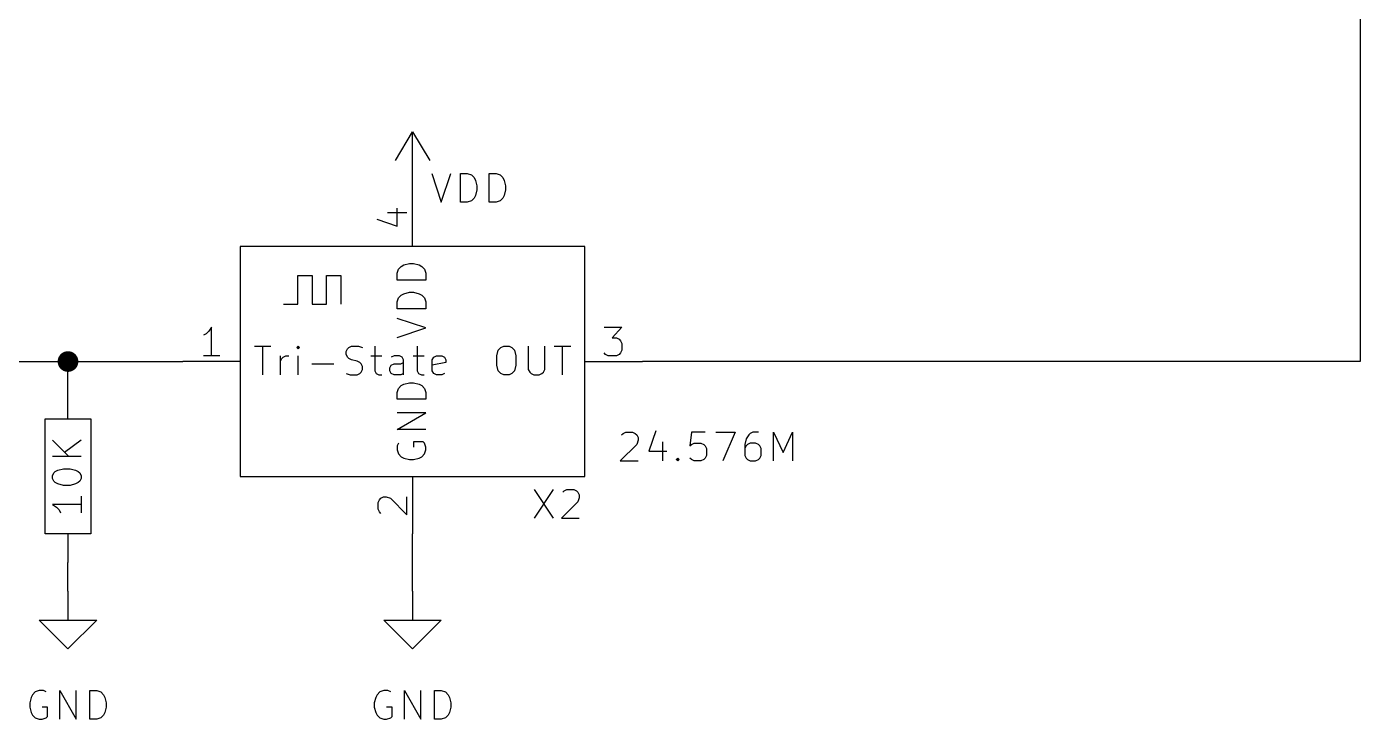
# Model space of a CAD drawing. Extents: x 0.4 to 11.3, y -7.9 to -0.4.
# Drawn here: x 7.778 to 10.1, y -5.173 to -3.967 of the extents above; entities that cross this region are included whole.
import ezdxf

# ---------------------------------------------------------------- set-up
doc = ezdxf.new("R2010")
doc.units = 0
doc.header["$MEASUREMENT"] = 0
for name, color, linetype in [('CYAN2', 4, 'CONTINUOUS'), ('GREEN3', 91, 'CONTINUOUS'), ('LYELLOW', 51, 'CONTINUOUS'), ('RED2', 1, 'CONTINUOUS'), ('RED3', 11, 'CONTINUOUS')]:
    doc.layers.add(name, color=color, linetype=linetype)

msp = doc.modelspace()

# ---------------------------------------------------------------- linework, layer by layer
at = {"layer": 'CYAN2', "linetype": 'CONTINUOUS'}
for p, q in [((8.4833, -4.2228), (8.5, -4.2728)), ((8.4833, -4.2228), (8.5, -4.2728)), ((8.5, -4.2728), (8.5167, -4.2228)), ((8.5, -4.2728), (8.5167, -4.2228)), ((8.5333, -4.2728), (8.5333, -4.2228)), ((8.5333, -4.2228), (8.5452, -4.2228)), ((8.5333, -4.2728), (8.5333, -4.2228)), ((8.5333, -4.2228), (8.5452, -4.2228)), ((8.5452, -4.2228), (8.5524, -4.2252)), ((8.5452, -4.2228), (8.5524, -4.2252)), ((8.5524, -4.2252), (8.5571, -4.2299)), ((8.5524, -4.2252), (8.5571, -4.2299)), ((8.5833, -4.2728), (8.5833, -4.2228)), ((8.5833, -4.2228), (8.5952, -4.2228)), ((8.5833, -4.2728), (8.5833, -4.2228)), ((8.5833, -4.2228), (8.5952, -4.2228)), ((8.5952, -4.2228), (8.6024, -4.2252)), ((8.5952, -4.2228), (8.6024, -4.2252)), ((8.6024, -4.2252), (8.6071, -4.2299)), ((8.6024, -4.2252), (8.6071, -4.2299)), ((8.5571, -4.2299), (8.5595, -4.2347)), ((8.5571, -4.2299), (8.5595, -4.2347)), ((8.5595, -4.2347), (8.5619, -4.2442)), ((8.5595, -4.2347), (8.5619, -4.2442)), ((8.5619, -4.2442), (8.5619, -4.2514)), ((8.5619, -4.2442), (8.5619, -4.2514)), ((8.6071, -4.2299), (8.6095, -4.2347)), ((8.6071, -4.2299), (8.6095, -4.2347)), ((8.6095, -4.2347), (8.6119, -4.2442)), ((8.6095, -4.2347), (8.6119, -4.2442)), ((8.6119, -4.2442), (8.6119, -4.2514)), ((8.6119, -4.2442), (8.6119, -4.2514)), ((8.5524, -4.2704), (8.5452, -4.2728)), ((8.5524, -4.2704), (8.5452, -4.2728)), ((8.5571, -4.2657), (8.5524, -4.2704)), ((8.5571, -4.2657), (8.5524, -4.2704)), ((8.5595, -4.2609), (8.5571, -4.2657)), ((8.5595, -4.2609), (8.5571, -4.2657)), ((8.5619, -4.2514), (8.5595, -4.2609)), ((8.5619, -4.2514), (8.5595, -4.2609)), ((8.6024, -4.2704), (8.5952, -4.2728)), ((8.6024, -4.2704), (8.5952, -4.2728)), ((8.6071, -4.2657), (8.6024, -4.2704)), ((8.6071, -4.2657), (8.6024, -4.2704)), ((8.6095, -4.2609), (8.6071, -4.2657)), ((8.6095, -4.2609), (8.6071, -4.2657)), ((8.6119, -4.2514), (8.6095, -4.2609)), ((8.6119, -4.2514), (8.6095, -4.2609)), ((8.5452, -4.2728), (8.5333, -4.2728)), ((8.5452, -4.2728), (8.5333, -4.2728)), ((8.5952, -4.2728), (8.5833, -4.2728)), ((8.5952, -4.2728), (8.5833, -4.2728)), ((8.4255, -4.389), (8.4303, -4.3843)), ((8.4255, -4.389), (8.4303, -4.3843)), ((8.4303, -4.3843), (8.435, -4.3819)), ((8.4303, -4.3843), (8.435, -4.3819)), ((8.435, -4.3819), (8.4446, -4.3795)), ((8.435, -4.3819), (8.4446, -4.3795)), ((8.4446, -4.3795), (8.4517, -4.3795)), ((8.4446, -4.3795), (8.4517, -4.3795)), ((8.4517, -4.3795), (8.4612, -4.3819)), ((8.4517, -4.3795), (8.4612, -4.3819)), ((8.4612, -4.3819), (8.466, -4.3843)), ((8.4612, -4.3819), (8.466, -4.3843)), ((8.466, -4.3843), (8.4708, -4.389)), ((8.466, -4.3843), (8.4708, -4.389)), ((8.4231, -4.3962), (8.4255, -4.389)), ((8.4231, -4.3962), (8.4255, -4.389)), ((8.4231, -4.4081), (8.4231, -4.3962)), ((8.4231, -4.4081), (8.4231, -4.3962)), ((8.4731, -4.4081), (8.4231, -4.4081)), ((8.4731, -4.4081), (8.4231, -4.4081)), ((8.4708, -4.389), (8.4731, -4.3962)), ((8.4708, -4.389), (8.4731, -4.3962)), ((8.4731, -4.3962), (8.4731, -4.4081)), ((8.4731, -4.3962), (8.4731, -4.4081)), ((8.4255, -4.439), (8.4303, -4.4343)), ((8.4255, -4.439), (8.4303, -4.4343)), ((8.4303, -4.4343), (8.435, -4.4319)), ((8.4303, -4.4343), (8.435, -4.4319)), ((8.435, -4.4319), (8.4446, -4.4295)), ((8.435, -4.4319), (8.4446, -4.4295)), ((8.4446, -4.4295), (8.4517, -4.4295)), ((8.4446, -4.4295), (8.4517, -4.4295)), ((8.4517, -4.4295), (8.4612, -4.4319)), ((8.4517, -4.4295), (8.4612, -4.4319)), ((8.4612, -4.4319), (8.466, -4.4343)), ((8.4612, -4.4319), (8.466, -4.4343)), ((8.466, -4.4343), (8.4708, -4.439)), ((8.466, -4.4343), (8.4708, -4.439)), ((8.4231, -4.4462), (8.4255, -4.439)), ((8.4231, -4.4462), (8.4255, -4.439)), ((8.4231, -4.4581), (8.4231, -4.4462)), ((8.4231, -4.4581), (8.4231, -4.4462)), ((8.4731, -4.4581), (8.4231, -4.4581)), ((8.4731, -4.4581), (8.4231, -4.4581)), ((8.4708, -4.439), (8.4731, -4.4462)), ((8.4708, -4.439), (8.4731, -4.4462)), ((8.4731, -4.4462), (8.4731, -4.4581)), ((8.4731, -4.4462), (8.4731, -4.4581)), ((8.4731, -4.4914), (8.4231, -4.4748)), ((8.4731, -4.4914), (8.4231, -4.4748)), ((8.4231, -4.5081), (8.4731, -4.4914)), ((8.4231, -4.5081), (8.4731, -4.4914)), ((8.1748, -4.5231), (8.2033, -4.5231)), ((8.1748, -4.5231), (8.2033, -4.5231)), ((8.189, -4.5731), (8.189, -4.5231)), ((8.189, -4.5731), (8.189, -4.5231)), ((8.2509, -4.5231), (8.2486, -4.5255)), ((8.2509, -4.5231), (8.2486, -4.5255)), ((8.2486, -4.5255), (8.2509, -4.5279)), ((8.2486, -4.5255), (8.2509, -4.5279)), ((8.2533, -4.5255), (8.2509, -4.5231)), ((8.2509, -4.5231), (8.2509, -4.5279)), ((8.2533, -4.5255), (8.2509, -4.5231)), ((8.2509, -4.5231), (8.2509, -4.5279)), ((8.2509, -4.5279), (8.2533, -4.5255)), ((8.2509, -4.5279), (8.2533, -4.5255)), ((8.3367, -4.5279), (8.339, -4.5255)), ((8.3367, -4.5279), (8.339, -4.5255)), ((8.339, -4.5255), (8.3438, -4.5231)), ((8.339, -4.5255), (8.3438, -4.5231)), ((8.3438, -4.5231), (8.3557, -4.5231)), ((8.3438, -4.5231), (8.3557, -4.5231)), ((8.3557, -4.5231), (8.3629, -4.5255)), ((8.3557, -4.5231), (8.3629, -4.5255)), ((8.3843, -4.5231), (8.3843, -4.566)), ((8.3843, -4.5231), (8.3843, -4.566)), ((8.4581, -4.5231), (8.4581, -4.566)), ((8.4581, -4.5231), (8.4581, -4.566)), ((8.599, -4.5303), (8.6038, -4.5255)), ((8.599, -4.5303), (8.6038, -4.5255)), ((8.6038, -4.5255), (8.6086, -4.5231)), ((8.6038, -4.5255), (8.6086, -4.5231)), ((8.6086, -4.5231), (8.6181, -4.5231)), ((8.6086, -4.5231), (8.6181, -4.5231)), ((8.6181, -4.5231), (8.6229, -4.5255)), ((8.6181, -4.5231), (8.6229, -4.5255)), ((8.6229, -4.5255), (8.6276, -4.5303)), ((8.6229, -4.5255), (8.6276, -4.5303)), ((8.6514, -4.5231), (8.6514, -4.5636)), ((8.6514, -4.5231), (8.6514, -4.5636)), ((8.68, -4.5636), (8.68, -4.5231)), ((8.68, -4.5636), (8.68, -4.5231)), ((8.6967, -4.5231), (8.7252, -4.5231)), ((8.6967, -4.5231), (8.7252, -4.5231)), ((8.711, -4.5731), (8.711, -4.5231)), ((8.711, -4.5731), (8.711, -4.5231)), ((8.22, -4.5731), (8.22, -4.5398)), ((8.22, -4.5731), (8.22, -4.5398)), ((8.22, -4.5493), (8.2224, -4.5446)), ((8.22, -4.5493), (8.2224, -4.5446)), ((8.2224, -4.5446), (8.2248, -4.5422)), ((8.2224, -4.5446), (8.2248, -4.5422)), ((8.2248, -4.5422), (8.2295, -4.5398)), ((8.2248, -4.5422), (8.2295, -4.5398)), ((8.2295, -4.5398), (8.2343, -4.5398)), ((8.2295, -4.5398), (8.2343, -4.5398)), ((8.2509, -4.5731), (8.2509, -4.5398)), ((8.2509, -4.5731), (8.2509, -4.5398)), ((8.3343, -4.5327), (8.3367, -4.5279)), ((8.3343, -4.5327), (8.3367, -4.5279)), ((8.3343, -4.5374), (8.3343, -4.5327)), ((8.3343, -4.5374), (8.3343, -4.5327)), ((8.3367, -4.5422), (8.3343, -4.5374)), ((8.3367, -4.5422), (8.3343, -4.5374)), ((8.339, -4.5446), (8.3367, -4.5422)), ((8.339, -4.5446), (8.3367, -4.5422)), ((8.3438, -4.5469), (8.339, -4.5446)), ((8.3438, -4.5469), (8.339, -4.5446)), ((8.3533, -4.5493), (8.3438, -4.5469)), ((8.3533, -4.5493), (8.3438, -4.5469)), ((8.3581, -4.5517), (8.3533, -4.5493)), ((8.3581, -4.5517), (8.3533, -4.5493)), ((8.3771, -4.5398), (8.3962, -4.5398)), ((8.3771, -4.5398), (8.3962, -4.5398)), ((8.4176, -4.5398), (8.4129, -4.5422)), ((8.4176, -4.5398), (8.4129, -4.5422)), ((8.4271, -4.5398), (8.4176, -4.5398)), ((8.4271, -4.5398), (8.4176, -4.5398)), ((8.4319, -4.5422), (8.4271, -4.5398)), ((8.4319, -4.5422), (8.4271, -4.5398)), ((8.4343, -4.5469), (8.4319, -4.5422)), ((8.4343, -4.5469), (8.4319, -4.5422)), ((8.4343, -4.5731), (8.4343, -4.5469)), ((8.4343, -4.5731), (8.4343, -4.5469)), ((8.4509, -4.5398), (8.47, -4.5398)), ((8.4509, -4.5398), (8.47, -4.5398)), ((8.4843, -4.5469), (8.4867, -4.5422)), ((8.4843, -4.5469), (8.4867, -4.5422)), ((8.4843, -4.566), (8.4843, -4.5469)), ((8.4843, -4.566), (8.4843, -4.5469)), ((8.4867, -4.5422), (8.4914, -4.5398)), ((8.4867, -4.5422), (8.4914, -4.5398)), ((8.4914, -4.5398), (8.5009, -4.5398)), ((8.4914, -4.5398), (8.5009, -4.5398)), ((8.5009, -4.5398), (8.5057, -4.5422)), ((8.5009, -4.5398), (8.5057, -4.5422)), ((8.5057, -4.5422), (8.5081, -4.5469)), ((8.5057, -4.5422), (8.5081, -4.5469)), ((8.5081, -4.5469), (8.5081, -4.5517)), ((8.5081, -4.5469), (8.5081, -4.5517)), ((8.5967, -4.5398), (8.599, -4.5303)), ((8.5967, -4.5398), (8.599, -4.5303)), ((8.5967, -4.5565), (8.5967, -4.5398)), ((8.5967, -4.5565), (8.5967, -4.5398)), ((8.6276, -4.5303), (8.63, -4.5398)), ((8.6276, -4.5303), (8.63, -4.5398)), ((8.63, -4.5398), (8.63, -4.5565)), ((8.63, -4.5398), (8.63, -4.5565)), ((8.2748, -4.5541), (8.3129, -4.5541)), ((8.2748, -4.5541), (8.3129, -4.5541)), ((8.3343, -4.5708), (8.3414, -4.5731)), ((8.3343, -4.5708), (8.3414, -4.5731)), ((8.3414, -4.5731), (8.3533, -4.5731)), ((8.3414, -4.5731), (8.3533, -4.5731)), ((8.3533, -4.5731), (8.3581, -4.5708)), ((8.3533, -4.5731), (8.3581, -4.5708)), ((8.3605, -4.5541), (8.3581, -4.5517)), ((8.3605, -4.5541), (8.3581, -4.5517)), ((8.3581, -4.5708), (8.3605, -4.5684)), ((8.3581, -4.5708), (8.3605, -4.5684)), ((8.3629, -4.5588), (8.3605, -4.5541)), ((8.3629, -4.5588), (8.3605, -4.5541)), ((8.3605, -4.5684), (8.3629, -4.5636)), ((8.3605, -4.5684), (8.3629, -4.5636)), ((8.3629, -4.5636), (8.3629, -4.5588)), ((8.3629, -4.5636), (8.3629, -4.5588)), ((8.3843, -4.566), (8.3867, -4.5708)), ((8.3843, -4.566), (8.3867, -4.5708)), ((8.3867, -4.5708), (8.3914, -4.5731)), ((8.3867, -4.5708), (8.3914, -4.5731)), ((8.3914, -4.5731), (8.3962, -4.5731)), ((8.3914, -4.5731), (8.3962, -4.5731)), ((8.4105, -4.5612), (8.4129, -4.5565)), ((8.4105, -4.5612), (8.4129, -4.5565)), ((8.4105, -4.566), (8.4105, -4.5612)), ((8.4105, -4.566), (8.4105, -4.5612)), ((8.4129, -4.5708), (8.4105, -4.566)), ((8.4129, -4.5708), (8.4105, -4.566)), ((8.4129, -4.5565), (8.4176, -4.5541)), ((8.4129, -4.5565), (8.4176, -4.5541)), ((8.4176, -4.5731), (8.4129, -4.5708)), ((8.4176, -4.5731), (8.4129, -4.5708)), ((8.4176, -4.5541), (8.4295, -4.5541)), ((8.4176, -4.5541), (8.4295, -4.5541)), ((8.4295, -4.5731), (8.4176, -4.5731)), ((8.4295, -4.5731), (8.4176, -4.5731)), ((8.4295, -4.5541), (8.4343, -4.5517)), ((8.4295, -4.5541), (8.4343, -4.5517)), ((8.4343, -4.5708), (8.4295, -4.5731)), ((8.4343, -4.5708), (8.4295, -4.5731)), ((8.4581, -4.566), (8.4605, -4.5708)), ((8.4581, -4.566), (8.4605, -4.5708)), ((8.4605, -4.5708), (8.4652, -4.5731)), ((8.4605, -4.5708), (8.4652, -4.5731)), ((8.4652, -4.5731), (8.47, -4.5731)), ((8.4652, -4.5731), (8.47, -4.5731)), ((8.5081, -4.5517), (8.4843, -4.5565)), ((8.5081, -4.5517), (8.4843, -4.5565)), ((8.4867, -4.5708), (8.4843, -4.566)), ((8.4867, -4.5708), (8.4843, -4.566)), ((8.4914, -4.5731), (8.4867, -4.5708)), ((8.4914, -4.5731), (8.4867, -4.5708)), ((8.5009, -4.5731), (8.4914, -4.5731)), ((8.5009, -4.5731), (8.4914, -4.5731)), ((8.5057, -4.5708), (8.5009, -4.5731)), ((8.5057, -4.5708), (8.5009, -4.5731)), ((8.599, -4.566), (8.5967, -4.5565)), ((8.599, -4.566), (8.5967, -4.5565)), ((8.6038, -4.5708), (8.599, -4.566)), ((8.6038, -4.5708), (8.599, -4.566)), ((8.6086, -4.5731), (8.6038, -4.5708)), ((8.6086, -4.5731), (8.6038, -4.5708)), ((8.6181, -4.5731), (8.6086, -4.5731)), ((8.6181, -4.5731), (8.6086, -4.5731)), ((8.6229, -4.5708), (8.6181, -4.5731)), ((8.6229, -4.5708), (8.6181, -4.5731)), ((8.6276, -4.566), (8.6229, -4.5708)), ((8.6276, -4.566), (8.6229, -4.5708)), ((8.63, -4.5565), (8.6276, -4.566)), ((8.63, -4.5565), (8.6276, -4.566)), ((8.6514, -4.5636), (8.6538, -4.5684)), ((8.6514, -4.5636), (8.6538, -4.5684)), ((8.6538, -4.5684), (8.6562, -4.5708)), ((8.6538, -4.5684), (8.6562, -4.5708)), ((8.6562, -4.5708), (8.6609, -4.5731)), ((8.6562, -4.5708), (8.6609, -4.5731)), ((8.6609, -4.5731), (8.6705, -4.5731)), ((8.6609, -4.5731), (8.6705, -4.5731)), ((8.6705, -4.5731), (8.6752, -4.5708)), ((8.6705, -4.5731), (8.6752, -4.5708)), ((8.6752, -4.5708), (8.6776, -4.5684)), ((8.6752, -4.5708), (8.6776, -4.5684)), ((8.6776, -4.5684), (8.68, -4.5636)), ((8.6776, -4.5684), (8.68, -4.5636)), ((8.4231, -4.6038), (8.4255, -4.5967)), ((8.4231, -4.6038), (8.4255, -4.5967)), ((8.4255, -4.5967), (8.4303, -4.5919)), ((8.4255, -4.5967), (8.4303, -4.5919)), ((8.4303, -4.5919), (8.435, -4.5895)), ((8.4303, -4.5919), (8.435, -4.5895)), ((8.435, -4.5895), (8.4446, -4.5871)), ((8.435, -4.5895), (8.4446, -4.5871)), ((8.4446, -4.5871), (8.4517, -4.5871)), ((8.4446, -4.5871), (8.4517, -4.5871)), ((8.4517, -4.5871), (8.4612, -4.5895)), ((8.4517, -4.5871), (8.4612, -4.5895)), ((8.4612, -4.5895), (8.466, -4.5919)), ((8.4612, -4.5895), (8.466, -4.5919)), ((8.466, -4.5919), (8.4708, -4.5967)), ((8.466, -4.5919), (8.4708, -4.5967)), ((8.4708, -4.5967), (8.4731, -4.6038)), ((8.4708, -4.5967), (8.4731, -4.6038)), ((8.4231, -4.6157), (8.4231, -4.6038)), ((8.4231, -4.6157), (8.4231, -4.6038)), ((8.4731, -4.6157), (8.4231, -4.6157)), ((8.4731, -4.6157), (8.4231, -4.6157)), ((8.4731, -4.6038), (8.4731, -4.6157)), ((8.4731, -4.6038), (8.4731, -4.6157)), ((8.4231, -4.6681), (8.4731, -4.6395)), ((8.4731, -4.6395), (8.4231, -4.6395)), ((8.4231, -4.6681), (8.4731, -4.6395)), ((8.4731, -4.6395), (8.4231, -4.6395)), ((7.8228, -4.6869), (7.8514, -4.7155)), ((7.8728, -4.6869), (7.8442, -4.7083)), ((8.4731, -4.6681), (8.4231, -4.6681)), ((8.4731, -4.6681), (8.4231, -4.6681)), ((8.4684, -4.6895), (8.4517, -4.6895)), ((8.4517, -4.6895), (8.4517, -4.699)), ((8.4684, -4.6895), (8.4517, -4.6895)), ((8.4517, -4.6895), (8.4517, -4.699)), ((8.4708, -4.6919), (8.4684, -4.6895)), ((8.4708, -4.6919), (8.4684, -4.6895)), ((8.8139, -4.6776), (8.8163, -4.6752)), ((8.8139, -4.6776), (8.8163, -4.6752)), ((8.8163, -4.6752), (8.821, -4.6728)), ((8.8163, -4.6752), (8.821, -4.6728)), ((8.821, -4.6728), (8.8329, -4.6728)), ((8.821, -4.6728), (8.8329, -4.6728)), ((8.8329, -4.6728), (8.8377, -4.6752)), ((8.8329, -4.6728), (8.8377, -4.6752)), ((8.8377, -4.6752), (8.8401, -4.6776)), ((8.8377, -4.6752), (8.8401, -4.6776)), ((8.8401, -4.6776), (8.8425, -4.6823)), ((8.8401, -4.6776), (8.8425, -4.6823)), ((8.8425, -4.6871), (8.8401, -4.6942)), ((8.8425, -4.6871), (8.8401, -4.6942)), ((8.8425, -4.6823), (8.8425, -4.6871)), ((8.8425, -4.6823), (8.8425, -4.6871)), ((8.8734, -4.6704), (8.8615, -4.7061)), ((8.8734, -4.6704), (8.8615, -4.7061)), ((8.8853, -4.6895), (8.8853, -4.7228)), ((8.8853, -4.6895), (8.8853, -4.7228)), ((8.9353, -4.6728), (8.9329, -4.6966)), ((8.9353, -4.6728), (8.9329, -4.6966)), ((8.9591, -4.6728), (8.9353, -4.6728)), ((8.9591, -4.6728), (8.9353, -4.6728)), ((8.9782, -4.6728), (9.0115, -4.6728)), ((8.9782, -4.6728), (9.0115, -4.6728)), ((9.0115, -4.6728), (8.9901, -4.7228)), ((9.0115, -4.6728), (8.9901, -4.7228)), ((9.0306, -4.6847), (9.0282, -4.6942)), ((9.0306, -4.6847), (9.0282, -4.6942)), ((9.0353, -4.6776), (9.0306, -4.6847)), ((9.0353, -4.6776), (9.0306, -4.6847)), ((9.0377, -4.6752), (9.0353, -4.6776)), ((9.0377, -4.6752), (9.0353, -4.6776)), ((9.0425, -4.6728), (9.0377, -4.6752)), ((9.0425, -4.6728), (9.0377, -4.6752)), ((9.052, -4.6728), (9.0425, -4.6728)), ((9.052, -4.6728), (9.0425, -4.6728)), ((9.0782, -4.7228), (9.0782, -4.6728)), ((9.0782, -4.6728), (9.0949, -4.7085)), ((9.0782, -4.7228), (9.0782, -4.6728)), ((9.0782, -4.6728), (9.0949, -4.7085)), ((9.0949, -4.7085), (9.1115, -4.6728)), ((9.0949, -4.7085), (9.1115, -4.6728)), ((9.1115, -4.6728), (9.1115, -4.7228)), ((9.1115, -4.6728), (9.1115, -4.7228)), ((8.4255, -4.6919), (8.4231, -4.6967)), ((8.4255, -4.6919), (8.4231, -4.6967)), ((8.4231, -4.6967), (8.4231, -4.7038)), ((8.4231, -4.6967), (8.4231, -4.7038)), ((8.4231, -4.7038), (8.4255, -4.7109)), ((8.4231, -4.7038), (8.4255, -4.7109)), ((8.4255, -4.7109), (8.4303, -4.7157)), ((8.4255, -4.7109), (8.4303, -4.7157)), ((8.466, -4.7157), (8.4708, -4.7109)), ((8.466, -4.7157), (8.4708, -4.7109)), ((8.4731, -4.699), (8.4708, -4.6919)), ((8.4731, -4.699), (8.4708, -4.6919)), ((8.4708, -4.7109), (8.4731, -4.7038)), ((8.4708, -4.7109), (8.4731, -4.7038)), ((8.4731, -4.7038), (8.4731, -4.699)), ((8.4731, -4.7038), (8.4731, -4.699)), ((8.8401, -4.6942), (8.8115, -4.7228)), ((8.8401, -4.6942), (8.8115, -4.7228)), ((8.8615, -4.7061), (8.8925, -4.7061)), ((8.8615, -4.7061), (8.8925, -4.7061)), ((8.9329, -4.6966), (8.9353, -4.6942)), ((8.9329, -4.6966), (8.9353, -4.6942)), ((8.9353, -4.6942), (8.9401, -4.6919)), ((8.9353, -4.6942), (8.9401, -4.6919)), ((8.9401, -4.6919), (8.952, -4.6919)), ((8.9401, -4.6919), (8.952, -4.6919)), ((8.952, -4.6919), (8.9568, -4.6942)), ((8.952, -4.6919), (8.9568, -4.6942)), ((8.9568, -4.6942), (8.9591, -4.6966)), ((8.9568, -4.6942), (8.9591, -4.6966)), ((8.9591, -4.6966), (8.9615, -4.7014)), ((8.9591, -4.6966), (8.9615, -4.7014)), ((8.9615, -4.7133), (8.9591, -4.718)), ((8.9615, -4.7133), (8.9591, -4.718)), ((8.9615, -4.7014), (8.9615, -4.7133)), ((8.9615, -4.7014), (8.9615, -4.7133)), ((9.0282, -4.6942), (9.0282, -4.7133)), ((9.0282, -4.6942), (9.0282, -4.7133)), ((9.0306, -4.6966), (9.0282, -4.7014)), ((9.0306, -4.6966), (9.0282, -4.7014)), ((9.0282, -4.7133), (9.0306, -4.718)), ((9.0282, -4.7133), (9.0306, -4.718)), ((9.0329, -4.6942), (9.0306, -4.6966)), ((9.0329, -4.6942), (9.0306, -4.6966)), ((9.0377, -4.6919), (9.0329, -4.6942)), ((9.0377, -4.6919), (9.0329, -4.6942)), ((9.0472, -4.6919), (9.0377, -4.6919)), ((9.0472, -4.6919), (9.0377, -4.6919)), ((9.052, -4.6942), (9.0472, -4.6919)), ((9.052, -4.6942), (9.0472, -4.6919)), ((9.0544, -4.6966), (9.052, -4.6942)), ((9.0544, -4.6966), (9.052, -4.6942)), ((9.0568, -4.7014), (9.0544, -4.6966)), ((9.0568, -4.7014), (9.0544, -4.6966)), ((9.0544, -4.718), (9.0568, -4.7133)), ((9.0544, -4.718), (9.0568, -4.7133)), ((9.0568, -4.7133), (9.0568, -4.7014)), ((9.0568, -4.7133), (9.0568, -4.7014)), ((7.8728, -4.7155), (7.8228, -4.7155)), ((8.4303, -4.7157), (8.435, -4.7181)), ((8.4303, -4.7157), (8.435, -4.7181)), ((8.435, -4.7181), (8.4446, -4.7205)), ((8.435, -4.7181), (8.4446, -4.7205)), ((8.4446, -4.7205), (8.4517, -4.7205)), ((8.4446, -4.7205), (8.4517, -4.7205)), ((8.4517, -4.7205), (8.4612, -4.7181)), ((8.4517, -4.7205), (8.4612, -4.7181)), ((8.4612, -4.7181), (8.466, -4.7157)), ((8.4612, -4.7181), (8.466, -4.7157)), ((8.8115, -4.7228), (8.8425, -4.7228)), ((8.8115, -4.7228), (8.8425, -4.7228)), ((8.9091, -4.7204), (8.9115, -4.718)), ((8.9091, -4.7204), (8.9115, -4.718)), ((8.9115, -4.7228), (8.9091, -4.7204)), ((8.9115, -4.7228), (8.9091, -4.7204)), ((8.9115, -4.718), (8.9139, -4.7204)), ((8.9115, -4.718), (8.9115, -4.7228)), ((8.9115, -4.718), (8.9139, -4.7204)), ((8.9115, -4.718), (8.9115, -4.7228)), ((8.9139, -4.7204), (8.9115, -4.7228)), ((8.9139, -4.7204), (8.9115, -4.7228)), ((8.9353, -4.7204), (8.9329, -4.718)), ((8.9353, -4.7204), (8.9329, -4.718)), ((8.9401, -4.7228), (8.9353, -4.7204)), ((8.9401, -4.7228), (8.9353, -4.7204)), ((8.952, -4.7228), (8.9401, -4.7228)), ((8.952, -4.7228), (8.9401, -4.7228)), ((8.9568, -4.7204), (8.952, -4.7228)), ((8.9568, -4.7204), (8.952, -4.7228)), ((8.9591, -4.718), (8.9568, -4.7204)), ((8.9591, -4.718), (8.9568, -4.7204)), ((9.0306, -4.718), (9.0329, -4.7204)), ((9.0306, -4.718), (9.0329, -4.7204)), ((9.0329, -4.7204), (9.0377, -4.7228)), ((9.0329, -4.7204), (9.0377, -4.7228)), ((9.0377, -4.7228), (9.0472, -4.7228)), ((9.0377, -4.7228), (9.0472, -4.7228)), ((9.0472, -4.7228), (9.052, -4.7204)), ((9.0472, -4.7228), (9.052, -4.7204)), ((9.052, -4.7204), (9.0544, -4.718)), ((9.052, -4.7204), (9.0544, -4.718)), ((7.8228, -4.7488), (7.8252, -4.744)), ((7.8228, -4.7536), (7.8228, -4.7488)), ((7.8252, -4.7583), (7.8228, -4.7536)), ((7.8252, -4.744), (7.8276, -4.7417)), ((7.8276, -4.7607), (7.8252, -4.7583)), ((7.8276, -4.7417), (7.8323, -4.7393)), ((7.8323, -4.7393), (7.8419, -4.7369)), ((7.8419, -4.7369), (7.8538, -4.7369)), ((7.8538, -4.7369), (7.8633, -4.7393)), ((7.8633, -4.7393), (7.868, -4.7417)), ((7.868, -4.7417), (7.8704, -4.744)), ((7.8704, -4.7583), (7.868, -4.7607)), ((7.8704, -4.744), (7.8728, -4.7488)), ((7.8728, -4.7536), (7.8704, -4.7583)), ((7.8728, -4.7488), (7.8728, -4.7536)), ((7.8323, -4.7631), (7.8276, -4.7607)), ((7.8419, -4.7655), (7.8323, -4.7631)), ((7.8538, -4.7655), (7.8419, -4.7655)), ((7.8633, -4.7631), (7.8538, -4.7655)), ((7.868, -4.7607), (7.8633, -4.7631)), ((8.6615, -4.7728), (8.6949, -4.8228)), ((8.6949, -4.7728), (8.6615, -4.8228)), ((8.6615, -4.7728), (8.6949, -4.8228)), ((8.6949, -4.7728), (8.6615, -4.8228)), ((8.7115, -4.7776), (8.7139, -4.7752)), ((8.7115, -4.7776), (8.7139, -4.7752)), ((8.7139, -4.7752), (8.7187, -4.7728)), ((8.7139, -4.7752), (8.7187, -4.7728)), ((8.7187, -4.7728), (8.7306, -4.7728)), ((8.7187, -4.7728), (8.7306, -4.7728)), ((8.7306, -4.7728), (8.7353, -4.7752)), ((8.7306, -4.7728), (8.7353, -4.7752)), ((8.7353, -4.7752), (8.7377, -4.7776)), ((8.7353, -4.7752), (8.7377, -4.7776)), ((8.7377, -4.7776), (8.7401, -4.7823)), ((8.7377, -4.7776), (8.7401, -4.7823)), ((8.7401, -4.7823), (8.7401, -4.7871)), ((8.7401, -4.7823), (8.7401, -4.7871)), ((7.8728, -4.7988), (7.8228, -4.7988)), ((7.8228, -4.7988), (7.8299, -4.8036)), ((7.8299, -4.8036), (7.8347, -4.8083)), ((7.8728, -4.7845), (7.8728, -4.8131)), ((8.7377, -4.7942), (8.7091, -4.8228)), ((8.7377, -4.7942), (8.7091, -4.8228)), ((8.7401, -4.7871), (8.7377, -4.7942)), ((8.7401, -4.7871), (8.7377, -4.7942)), ((7.8347, -4.8083), (7.8371, -4.8131)), ((8.7091, -4.8228), (8.7401, -4.8228)), ((8.7091, -4.8228), (8.7401, -4.8228)), ((7.7881, -5.1299), (7.7857, -5.1347)), ((7.7929, -5.1252), (7.7881, -5.1299)), ((7.8, -5.1228), (7.7929, -5.1252)), ((7.8071, -5.1228), (7.8, -5.1228)), ((7.8119, -5.1252), (7.8071, -5.1228)), ((7.8357, -5.1728), (7.8357, -5.1228)), ((7.8357, -5.1228), (7.8643, -5.1728)), ((7.8643, -5.1728), (7.8643, -5.1228)), ((7.8881, -5.1728), (7.8881, -5.1228)), ((7.8881, -5.1228), (7.9, -5.1228)), ((7.9, -5.1228), (7.9071, -5.1252)), ((7.9071, -5.1252), (7.9119, -5.1299)), ((7.9119, -5.1299), (7.9143, -5.1347)), ((8.3881, -5.1299), (8.3857, -5.1347)), ((8.3929, -5.1252), (8.3881, -5.1299)), ((8.4, -5.1228), (8.3929, -5.1252)), ((8.4071, -5.1228), (8.4, -5.1228)), ((8.4119, -5.1252), (8.4071, -5.1228)), ((8.4357, -5.1728), (8.4357, -5.1228)), ((8.4357, -5.1228), (8.4643, -5.1728)), ((8.4643, -5.1728), (8.4643, -5.1228)), ((8.4881, -5.1728), (8.4881, -5.1228)), ((8.4881, -5.1228), (8.5, -5.1228)), ((8.5, -5.1228), (8.5071, -5.1252)), ((8.5071, -5.1252), (8.5119, -5.1299)), ((8.5119, -5.1299), (8.5143, -5.1347)), ((7.7857, -5.1347), (7.7833, -5.1442)), ((7.7833, -5.1442), (7.7833, -5.1514)), ((7.7833, -5.1514), (7.7857, -5.1609)), ((7.8143, -5.1514), (7.8048, -5.1514)), ((7.8143, -5.168), (7.8143, -5.1514)), ((7.9143, -5.1347), (7.9167, -5.1442)), ((7.9167, -5.1514), (7.9143, -5.1609)), ((7.9167, -5.1442), (7.9167, -5.1514)), ((8.3857, -5.1347), (8.3833, -5.1442)), ((8.3833, -5.1442), (8.3833, -5.1514)), ((8.3833, -5.1514), (8.3857, -5.1609)), ((8.4143, -5.1514), (8.4048, -5.1514)), ((8.4143, -5.168), (8.4143, -5.1514)), ((8.5143, -5.1347), (8.5167, -5.1442)), ((8.5167, -5.1514), (8.5143, -5.1609)), ((8.5167, -5.1442), (8.5167, -5.1514)), ((7.7857, -5.1609), (7.7881, -5.1657)), ((7.7881, -5.1657), (7.7929, -5.1704)), ((7.7929, -5.1704), (7.8, -5.1728)), ((7.8, -5.1728), (7.8048, -5.1728)), ((7.8048, -5.1728), (7.8119, -5.1704)), ((7.8119, -5.1704), (7.8143, -5.168)), ((7.9, -5.1728), (7.8881, -5.1728)), ((7.9071, -5.1704), (7.9, -5.1728)), ((7.9119, -5.1657), (7.9071, -5.1704)), ((7.9143, -5.1609), (7.9119, -5.1657)), ((8.3857, -5.1609), (8.3881, -5.1657)), ((8.3881, -5.1657), (8.3929, -5.1704)), ((8.3929, -5.1704), (8.4, -5.1728)), ((8.4, -5.1728), (8.4048, -5.1728)), ((8.4048, -5.1728), (8.4119, -5.1704)), ((8.4119, -5.1704), (8.4143, -5.168)), ((8.5, -5.1728), (8.4881, -5.1728)), ((8.5071, -5.1704), (8.5, -5.1728)), ((8.5119, -5.1657), (8.5071, -5.1704)), ((8.5143, -5.1609), (8.5119, -5.1657))]:
    msp.add_line(p, q, dxfattribs=at)
at = {"layer": 'GREEN3', "linetype": 'CONTINUOUS'}
for p, q in [((10.1, -1.3), (10.1, -4.55)), ((5.85, -4.55), (7.85, -4.55)), ((7.85, -4.6), (7.85, -4.55)), ((7.85, -4.55), (8.05, -4.55)), ((10.1, -4.55), (8.85, -4.55)), ((8.45, -4.95), (8.45, -4.85)), ((7.85, -4.95), (7.85, -4.9))]:
    msp.add_line(p, q, dxfattribs=at)
at = {"layer": 'GREEN3', "const_width": 0.018}
msp.add_lwpolyline([(7.841, -4.55, 1), (7.859, -4.55, 1)], format="xyb", close=True, dxfattribs=at)
at = {"layer": 'LYELLOW', "linetype": 'CONTINUOUS'}
for p, q in [((8.15, -4.35), (8.15, -4.75)), ((8.75, -4.35), (8.15, -4.35)), ((8.75, -4.75), (8.75, -4.35)), ((8.15, -4.75), (8.75, -4.75))]:
    msp.add_line(p, q, dxfattribs=at)
at = {"layer": 'RED2', "linetype": 'CONTINUOUS'}
for p, q in [((8.42, -4.2), (8.45, -4.15)), ((8.45, -4.15), (8.48, -4.2)), ((8.45, -4.25), (8.45, -4.15)), ((8.45, -4.35), (8.45, -4.25)), ((8.45, -4.35), (8.45, -4.25)), ((8.15, -4.35), (8.15, -4.75)), ((8.75, -4.35), (8.15, -4.35)), ((8.75, -4.75), (8.75, -4.35)), ((8.25, -4.45), (8.25, -4.4)), ((8.25, -4.4), (8.275, -4.4)), ((8.275, -4.4), (8.275, -4.45)), ((8.3, -4.45), (8.3, -4.4)), ((8.3, -4.4), (8.325, -4.4)), ((8.325, -4.4), (8.325, -4.45)), ((8.225, -4.45), (8.25, -4.45)), ((8.275, -4.45), (8.3, -4.45)), ((8.15, -4.55), (8.05, -4.55)), ((8.15, -4.55), (8.05, -4.55)), ((8.75, -4.55), (8.85, -4.55)), ((8.75, -4.55), (8.85, -4.55)), ((7.85, -4.65), (7.85, -4.6)), ((7.81, -4.85), (7.81, -4.65)), ((7.81, -4.65), (7.89, -4.65)), ((7.89, -4.65), (7.89, -4.85)), ((8.15, -4.75), (8.75, -4.75)), ((8.45, -4.75), (8.45, -4.85)), ((8.45, -4.75), (8.45, -4.85)), ((7.89, -4.85), (7.81, -4.85)), ((7.85, -4.85), (7.85, -4.9)), ((7.85, -4.95), (7.85, -5)), ((8.45, -4.95), (8.45, -5)), ((7.85, -5.05), (7.8, -5)), ((7.8, -5), (7.85, -5)), ((7.85, -5), (7.9, -5)), ((7.9, -5), (7.85, -5.05)), ((8.45, -5.05), (8.4, -5)), ((8.4, -5), (8.45, -5)), ((8.45, -5), (8.5, -5)), ((8.5, -5), (8.45, -5.05))]:
    msp.add_line(p, q, dxfattribs=at)
at = {"layer": 'RED3', "linetype": 'CONTINUOUS'}
for p, q in [((8.4065, -4.2905), (8.4399, -4.2905)), ((8.4065, -4.2905), (8.4399, -4.2905)), ((8.4232, -4.3143), (8.4232, -4.2833)), ((8.4232, -4.3143), (8.4232, -4.2833)), ((8.3875, -4.3024), (8.4232, -4.3143)), ((8.3875, -4.3024), (8.4232, -4.3143)), ((8.0905, -4.5018), (8.0857, -4.5042)), ((8.0905, -4.5018), (8.0857, -4.5042)), ((8.0952, -4.497), (8.0905, -4.5018)), ((8.0952, -4.497), (8.0905, -4.5018)), ((8.1, -4.4899), (8.0952, -4.497)), ((8.1, -4.4899), (8.0952, -4.497)), ((8.1, -4.5399), (8.1, -4.4899)), ((8.1, -4.5399), (8.1, -4.4899)), ((8.7833, -4.4899), (8.8143, -4.4899)), ((8.7833, -4.4899), (8.8143, -4.4899)), ((8.8143, -4.4899), (8.7976, -4.5089)), ((8.8143, -4.4899), (8.7976, -4.5089)), ((8.7976, -4.5089), (8.8048, -4.5089)), ((8.7976, -4.5089), (8.8048, -4.5089)), ((8.8048, -4.5089), (8.8095, -4.5113)), ((8.8048, -4.5089), (8.8095, -4.5113)), ((8.8095, -4.5113), (8.8119, -4.5137)), ((8.8095, -4.5113), (8.8119, -4.5137)), ((8.8119, -4.5137), (8.8143, -4.5184)), ((8.8119, -4.5137), (8.8143, -4.5184)), ((8.8143, -4.5184), (8.8143, -4.5304)), ((8.8143, -4.5184), (8.8143, -4.5304)), ((8.1143, -4.5399), (8.0857, -4.5399)), ((8.1143, -4.5399), (8.0857, -4.5399)), ((8.7857, -4.5375), (8.7833, -4.5351)), ((8.7857, -4.5375), (8.7833, -4.5351)), ((8.7905, -4.5399), (8.7857, -4.5375)), ((8.7905, -4.5399), (8.7857, -4.5375)), ((8.8048, -4.5399), (8.7905, -4.5399)), ((8.8048, -4.5399), (8.7905, -4.5399)), ((8.8095, -4.5375), (8.8048, -4.5399)), ((8.8095, -4.5375), (8.8048, -4.5399)), ((8.8119, -4.5351), (8.8095, -4.5375)), ((8.8119, -4.5351), (8.8095, -4.5375)), ((8.8143, -4.5304), (8.8119, -4.5351)), ((8.8143, -4.5304), (8.8119, -4.5351)), ((8.3899, -4.7952), (8.3923, -4.7905)), ((8.3899, -4.7952), (8.3923, -4.7905)), ((8.3899, -4.8071), (8.3899, -4.7952)), ((8.3899, -4.8071), (8.3899, -4.7952)), ((8.3923, -4.7905), (8.3946, -4.7881)), ((8.3923, -4.7905), (8.3946, -4.7881)), ((8.3946, -4.7881), (8.3994, -4.7857)), ((8.3946, -4.7881), (8.3994, -4.7857)), ((8.3994, -4.7857), (8.4042, -4.7857)), ((8.3994, -4.7857), (8.4042, -4.7857)), ((8.4042, -4.7857), (8.4113, -4.7881)), ((8.4042, -4.7857), (8.4113, -4.7881)), ((8.4113, -4.7881), (8.4399, -4.8167)), ((8.4113, -4.7881), (8.4399, -4.8167)), ((8.4399, -4.8167), (8.4399, -4.7857)), ((8.4399, -4.8167), (8.4399, -4.7857)), ((8.3923, -4.8119), (8.3899, -4.8071)), ((8.3923, -4.8119), (8.3899, -4.8071)), ((8.3946, -4.8143), (8.3923, -4.8119)), ((8.3946, -4.8143), (8.3923, -4.8119))]:
    msp.add_line(p, q, dxfattribs=at)

doc.saveas('drawing.dxf')
